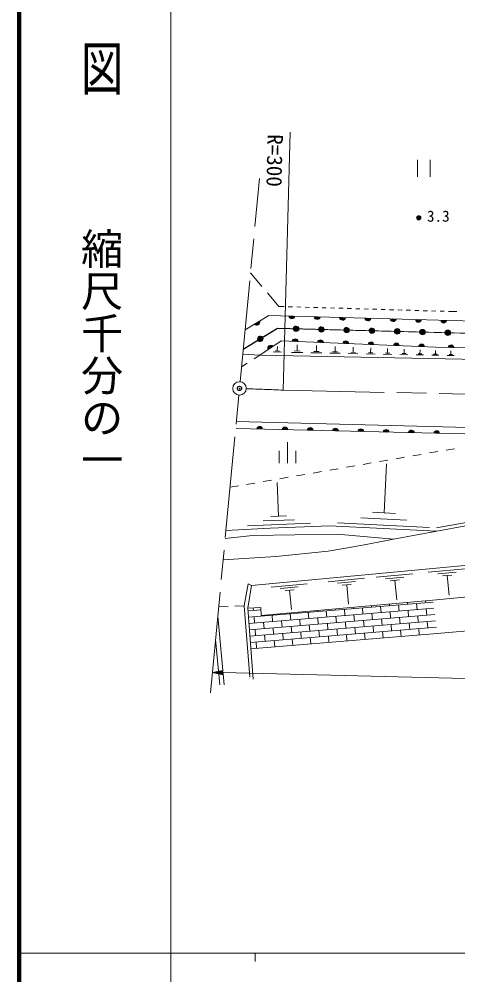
# Model space of a CAD drawing. Units: millimetres, scale not verified. Extents: x 40000 to 680000, y 20000 to 380000.
# Drawn here: x 40000 to 92030, y 202409 to 315721 of the extents above; entities that cross this region are included whole.
import ezdxf
from ezdxf.enums import TextEntityAlignment as Align

# ---------------------------------------------------------------- set-up
doc = ezdxf.new("R2010")
doc.units = ezdxf.units.MM
doc.header["$LTSCALE"] = 1000
doc.header["$PDMODE"] = 32
doc.header["$PDSIZE"] = 500
doc.linetypes.add('CHAIN', pattern=[18.5, 12, -1.5, 3.5, -1.5])
for name, color, linetype, lineweight in [('M-BGD', 7, 'Continuous', 13), ('M-BMK', 2, 'CHAIN', 13), ('M-BMK-SRVR', 3, 'Continuous', 13), ('M-STR-HTXT', 7, 'Continuous', 13), ('M-TTL', 2, 'Continuous', 140), ('M-TTL-BAND', 7, 'Continuous', 13)]:
    doc.layers.add(name, color=color, linetype=linetype, lineweight=lineweight)
doc.layers.add('M-OTRS', color=6, linetype='Continuous')
doc.styles.add('@ＭＳ ゴシック', font='')
doc.styles.add('ＭＳ ゴシック', font='')
doc.styles.get('@ＭＳ ゴシック').set_extended_font_data('@MS Gothic')
doc.styles.get('ＭＳ ゴシック').set_extended_font_data('MS Gothic')

msp = doc.modelspace()

# ---------------------------------------------------------------- linework, layer by layer
at = {"layer": 'M-BGD'}
for p, q in [((87248, 299030), (87248, 297030)), ((88748, 299030), (88748, 297030)), ((68797, 284035), (67435, 285649)), ((70803, 281656), (69441, 283270)), ((71421, 281638), (70803, 281656)), ((72420, 281608), (71920, 281623)), ((73420, 281579), (72920, 281594)), ((74419, 281550), (73919, 281564)), ((75419, 281521), (74919, 281535)), ((76418, 281491), (75919, 281506)), ((77418, 281462), (76918, 281477)), ((78418, 281433), (77918, 281447)), ((79417, 281404), (78917, 281418)), ((80417, 281374), (79917, 281389)), ((81416, 281345), (80916, 281360)), ((82416, 281316), (81916, 281330)), ((83415, 281287), (82916, 281301)), ((84415, 281257), (83915, 281272)), ((85415, 281228), (84915, 281243)), ((86414, 281199), (85914, 281213)), ((87414, 281170), (86914, 281184)), ((88413, 281140), (87913, 281155)), ((89413, 281111), (88913, 281126)), ((90412, 281082), (89913, 281096)), ((91530, 281049), (90912, 281067)), ((91894, 281041), (91530, 281049)), ((70618, 276378), (70628, 276899)), ((72973, 276381), (72987, 277103)), ((75254, 276326), (75267, 277009)), ((77464, 276272), (77477, 276918)), ((79605, 276220), (79618, 276829)), ((81681, 276170), (81692, 276744)), ((83692, 276121), (83703, 276661)), ((85641, 276074), (85651, 276580)), ((87529, 276028), (87538, 276502)), ((66514, 275980), (68540, 275889)), ((68540, 275889), (67877, 275463)), ((68540, 275889), (116821, 274925)), ((71104, 276238), (70126, 276257)), ((70862, 276373), (70373, 276383)), ((73646, 276187), (72292, 276214)), ((73311, 276374), (72634, 276388)), ((75891, 276142), (74610, 276168)), ((75574, 276319), (74933, 276332)), ((78066, 276099), (76855, 276123)), ((77766, 276266), (77161, 276278)), ((80173, 276057), (79031, 276079)), ((79891, 276215), (79320, 276226)), ((82216, 276016), (81140, 276037)), ((81950, 276165), (81412, 276175)), ((84195, 275976), (83183, 275997)), ((83945, 276116), (83439, 276126)), ((86113, 275938), (85164, 275957)), ((85878, 276069), (85403, 276079)), ((87971, 275901), (87082, 275919)), ((87751, 276024), (87307, 276033)), ((89772, 275865), (88942, 275882)), ((89566, 275980), (89151, 275988)), ((89359, 275984), (89368, 276427)), ((91598, 275829), (90770, 275845)), ((91394, 275943), (90980, 275951)), ((91187, 275947), (91195, 276389)), ((67035, 274923), (66372, 274498)), ((131296, 265600), (65734, 267202)), ((71822, 265558), (71822, 263058)), ((70822, 264558), (70822, 263058)), ((72822, 264558), (72822, 263058)), ((86693, 263944), (87678, 264113)), ((88664, 264283), (89649, 264453)), ((90635, 264622), (91620, 264792)), ((80780, 262927), (81765, 263096)), ((82751, 263266), (83736, 263435)), ((83270, 257189), (83561, 263009)), ((84722, 263605), (85707, 263774)), ((74866, 261910), (75852, 262079)), ((76837, 262249), (77823, 262418)), ((78808, 262588), (79794, 262757)), ((66982, 260553), (67968, 260723)), ((68953, 260892), (69939, 261062)), ((70773, 256796), (70606, 260774)), ((70924, 261231), (71910, 261401)), ((72895, 261570), (73881, 261740)), ((65011, 260214), (65997, 260384)), ((84635, 257121), (81906, 257257)), ((101927, 257686), (89508, 255415)), ((72659, 256377), (68929, 256220)), ((71706, 256835), (69841, 256757)), ((85962, 256325), (80506, 256598)), ((74545, 255958), (67085, 255645)), ((88654, 255461), (77741, 256007)), ((88520, 250138), (92900, 250551)), ((76643, 249020), (80955, 249426)), ((82329, 249555), (86681, 249965)), ((83444, 249368), (85620, 249573)), ((89643, 249950), (91833, 250156)), ((90218, 249709), (91313, 249812)), ((90765, 249761), (90985, 247425)), ((67145, 248752), (67570, 248567)), ((69881, 248383), (74146, 248784)), ((70974, 248199), (73107, 248400)), ((77748, 248834), (79904, 249037)), ((78314, 248597), (79392, 248698)), ((78853, 248648), (79070, 246348)), ((84016, 249129), (85104, 249231)), ((84560, 249180), (84778, 246859)), ((71534, 247965), (72600, 248065)), ((72067, 248015), (72282, 245740)), ((64780, 246094), (63661, 246046)), ((66699, 246176), (65579, 246128)), ((89084, 246614), (67188, 244811)), ((67794, 245613), (67769, 245916)), ((79641, 245836), (79628, 245996)), ((80774, 245177), (80712, 245925)), ((81784, 246013), (81769, 246188)), ((82917, 245354), (82855, 246101)), ((83926, 246189), (83911, 246380)), ((85059, 245530), (84998, 246278)), ((86069, 246366), (86052, 246571)), ((87202, 245707), (87141, 246454)), ((88212, 246542), (88194, 246763)), ((64305, 236780), (63556, 244942)), ((68684, 245686), (67129, 245558)), ((89185, 245870), (67247, 244063)), ((89287, 245126), (67306, 243315)), ((67917, 244118), (67856, 244866)), ((68927, 244954), (68920, 245038)), ((70060, 244295), (69999, 245042)), ((71070, 245130), (71062, 245230)), ((72203, 244471), (72141, 245219)), ((73213, 245307), (73203, 245421)), ((74346, 244648), (74284, 245395)), ((75355, 245483), (75345, 245613)), ((76488, 244824), (76427, 245572)), ((77498, 245660), (77486, 245805)), ((77621, 244165), (77560, 244912)), ((78631, 245001), (78570, 245748)), ((79764, 244341), (79702, 245089)), ((81907, 244518), (81845, 245265)), ((84050, 244694), (83988, 245442)), ((85182, 244035), (85121, 244783)), ((86192, 244871), (86131, 245618)), ((87325, 244212), (87264, 244959)), ((88335, 245047), (88273, 245795)), ((124035, 245728), (89591, 242893)), ((89388, 244382), (67365, 242568)), ((89490, 243637), (67424, 241820)), ((69050, 243459), (68989, 244206)), ((71193, 243635), (71131, 244383)), ((72326, 242976), (72264, 243724)), ((73336, 243812), (73274, 244559)), ((74469, 243153), (74407, 243900)), ((75479, 243988), (75417, 244736)), ((76611, 243329), (76550, 244077)), ((78754, 243506), (78693, 244253)), ((80897, 243682), (80835, 244430)), ((82030, 243023), (81968, 243770)), ((83040, 243859), (82978, 244606)), ((84173, 243199), (84111, 243947)), ((86315, 243376), (86254, 244123)), ((88458, 243552), (88397, 244300)), ((67483, 241072), (89591, 242893)), ((68041, 242623), (67979, 243371)), ((69173, 241964), (69112, 242712)), ((70183, 242800), (70122, 243547)), ((71316, 242141), (71255, 242888)), ((73459, 242317), (73397, 243065)), ((75602, 242494), (75540, 243241)), ((76735, 241834), (76673, 242582)), ((77744, 242670), (77683, 243417)), ((78877, 242011), (78816, 242758)), ((79887, 242846), (79826, 243594)), ((81020, 242187), (80959, 242935)), ((83163, 242364), (83101, 243111)), ((85306, 242540), (85244, 243288)), ((87448, 242717), (87387, 243464)), ((63785, 236780), (63291, 242163)), ((68164, 241128), (68102, 241876)), ((70306, 241305), (70245, 242052)), ((72449, 241481), (72388, 242229)), ((74592, 241658), (74530, 242405))]:
    msp.add_line(p, q, dxfattribs=at)
for points in [[(65756, 268026), (137651, 266143), (156936, 265712), (181280, 264869), (192833, 264510), (206341, 264187), (228335, 263954), (248198, 264273), (253845, 264672), (268806, 265730), (282117, 266932), (294603, 268475), (310067, 270628), (322947, 272368), (332007, 273525), (342860, 275184), (350592, 277095), (355023, 278566), (359705, 280333), (362217, 281481), (364011, 282378)], [(66792, 278897), (69624, 280569), (117063, 279268)], [(66569, 276562), (70633, 279055), (117043, 277847)], [(117044, 277871), (70625, 279079), (66572, 276592)], [(117021, 276260), (89403, 276826), (71058, 277583), (68540, 275889)], [(126345, 265483), (99848, 256899), (89546, 255016), (76809, 255653), (69759, 255357), (64522, 255082)], [(67570, 248567), (113890, 252930), (137785, 255155), (150702, 256429), (163654, 256608), (186581, 257182), (212674, 257630)], [(64190, 251601), (70459, 252020), (76666, 252630), (80523, 253312), (84380, 254047), (89546, 255016)], [(64432, 254138), (67660, 254513), (77724, 254675), (84380, 254047)], [(67104, 245876), (68674, 245970), (68710, 245019), (89053, 246840), (123550, 250105), (151751, 252868), (186096, 253630), (212916, 254383)], [(67145, 248752), (66699, 246176), (67366, 237712)], [(67570, 248567), (67104, 245876), (67768, 237462)]]:
    msp.add_lwpolyline(points, dxfattribs=at)
for radius in [250, 204, 159, 114, 68.2, 22.7]:
    msp.add_circle((87392, 292168), radius, dxfattribs=at)
for centre, radius, start, end in [((68180, 279780), 354, 219.34887, 21.75405), ((72353, 280549), 354, 187.2266, 349.63178), ((72353, 280549), 283, 189.45064, 347.40774), ((72353, 280549), 212, 193.19697, 343.66142), ((72353, 280549), 142, 200.9087, 335.94969), ((72353, 280549), 100, 211.22636, 325.63202), ((75352, 280467), 354, 187.2266, 349.63178), ((75352, 280467), 283, 189.45064, 347.40774), ((75352, 280467), 212, 193.19697, 343.66142), ((75352, 280467), 142, 200.9087, 335.94969), ((75352, 280467), 100, 211.22636, 325.63202), ((78351, 280384), 354, 187.2266, 349.63178), ((78351, 280384), 283, 189.45064, 347.40774), ((78351, 280384), 212, 193.19697, 343.66142), ((78351, 280384), 142, 200.9087, 335.94969), ((78351, 280384), 100, 211.22636, 325.63202), ((81350, 280302), 354, 187.2266, 349.63178), ((81350, 280302), 283, 189.45064, 347.40774), ((81350, 280302), 212, 193.19697, 343.66142), ((81350, 280302), 142, 200.9087, 335.94969), ((81350, 280302), 100, 211.22636, 325.63202), ((84349, 280220), 354, 187.2266, 349.63178), ((84349, 280220), 283, 189.45064, 347.40774), ((84349, 280220), 212, 193.19697, 343.66142), ((84349, 280220), 142, 200.9087, 335.94969), ((84349, 280220), 100, 211.22636, 325.63202), ((87348, 280138), 354, 187.2266, 349.63178), ((87348, 280138), 283, 189.45064, 347.40774), ((87348, 280138), 212, 193.19697, 343.66142), ((87348, 280138), 142, 200.9087, 335.94969), ((87348, 280138), 100, 211.22636, 325.63202), ((90346, 280055), 354, 187.2266, 349.63178), ((90346, 280055), 283, 189.45064, 347.40774), ((90346, 280055), 212, 193.19697, 343.66142), ((90346, 280055), 142, 200.9087, 335.94969), ((90346, 280055), 100, 211.22636, 325.63202), ((68180, 279780), 283, 221.57291, 19.53001), ((68180, 279780), 212, 225.31924, 15.78368), ((68180, 279780), 142, 233.03097, 8.07195), ((68180, 279780), 100, 243.34863, 357.75429), ((72840, 278967), 354, 7.30671, 169.71189), ((72846, 279052), 354, 187.30671, 349.71189), ((72840, 278967), 283, 9.53075, 167.48785), ((72846, 279052), 283, 189.53075, 347.48785), ((72840, 278967), 212, 13.27708, 163.74152), ((72846, 279052), 212, 193.27708, 343.74152), ((72840, 278967), 142, 20.98881, 156.02979), ((72846, 279052), 142, 200.98881, 336.02979), ((72840, 278967), 100, 31.30647, 145.71213), ((72846, 279052), 100, 211.30647, 325.71213), ((75839, 278889), 354, 7.30671, 169.71189), ((75845, 278974), 354, 187.30671, 349.71189), ((75839, 278889), 283, 9.53075, 167.48785), ((75845, 278974), 283, 189.53075, 347.48785), ((75839, 278889), 212, 13.27708, 163.74152), ((75845, 278974), 212, 193.27708, 343.74152), ((75839, 278889), 142, 20.98881, 156.02979), ((75845, 278974), 142, 200.98881, 336.02979), ((75839, 278889), 100, 31.30647, 145.71213), ((75845, 278974), 100, 211.30647, 325.71213), ((78838, 278811), 354, 7.30671, 169.71189), ((78844, 278896), 354, 187.30671, 349.71189), ((78838, 278811), 283, 9.53075, 167.48785), ((78844, 278896), 283, 189.53075, 347.48785), ((78838, 278811), 212, 13.27708, 163.74152), ((78844, 278896), 212, 193.27708, 343.74152), ((78838, 278811), 142, 20.98881, 156.02979), ((78844, 278896), 142, 200.98881, 336.02979), ((78838, 278811), 100, 31.30647, 145.71213), ((78844, 278896), 100, 211.30647, 325.71213), ((81837, 278733), 354, 7.30671, 169.71189), ((81843, 278817), 354, 187.30671, 349.71189), ((81837, 278733), 283, 9.53075, 167.48785), ((81843, 278817), 283, 189.53075, 347.48785), ((81837, 278733), 212, 13.27708, 163.74152), ((81843, 278817), 212, 193.27708, 343.74152), ((81837, 278733), 142, 20.98881, 156.02979), ((81843, 278817), 142, 200.98881, 336.02979), ((81837, 278733), 100, 31.30647, 145.71213), ((81843, 278817), 100, 211.30647, 325.71213), ((84836, 278655), 354, 7.30671, 169.71189), ((84836, 278655), 283, 9.53075, 167.48785), ((84836, 278655), 212, 13.27708, 163.74152), ((84836, 278655), 142, 20.98881, 156.02979), ((84836, 278655), 100, 31.30647, 145.71213), ((87835, 278576), 354, 7.30671, 169.71189), ((87835, 278576), 283, 9.53075, 167.48785), ((87835, 278576), 212, 13.27708, 163.74152), ((90834, 278498), 354, 7.30671, 169.71189), ((90834, 278498), 283, 9.53075, 167.48785), ((68627, 277789), 354, 40.32184, 202.72702), ((68573, 277855), 354, 220.32184, 22.72702), ((68627, 277789), 283, 42.54588, 200.50298), ((68573, 277855), 283, 222.54588, 20.50298), ((68627, 277789), 212, 46.29221, 196.75665), ((68573, 277855), 212, 226.29221, 16.75665), ((68627, 277789), 142, 54.00394, 189.04493), ((68573, 277855), 142, 234.00394, 9.04493), ((68627, 277789), 100, 64.3216, 178.72726), ((68573, 277855), 100, 244.3216, 358.72726), ((72735, 277460), 354, 6.4328, 168.83798), ((72735, 277460), 283, 8.65684, 166.61394), ((72735, 277460), 212, 12.40317, 162.86762), ((75732, 277336), 354, 6.4328, 168.83798), ((75732, 277336), 283, 8.65684, 166.61394), ((84842, 278739), 354, 187.30671, 349.71189), ((84842, 278739), 283, 189.53075, 347.48785), ((84842, 278739), 212, 193.27708, 343.74152), ((84842, 278739), 142, 200.98881, 336.02979), ((84842, 278739), 100, 211.30647, 325.71213), ((87841, 278661), 354, 187.30671, 349.71189), ((87841, 278661), 283, 189.53075, 347.48785), ((87841, 278661), 212, 193.27708, 343.74152), ((87835, 278576), 142, 20.98881, 156.02979), ((87841, 278661), 142, 200.98881, 336.02979), ((87835, 278576), 100, 31.30647, 145.71213), ((87841, 278661), 100, 211.30647, 325.71213), ((90840, 278583), 354, 187.30671, 349.71189), ((90840, 278583), 283, 189.53075, 347.48785), ((90834, 278498), 212, 13.27708, 163.74152), ((90840, 278583), 212, 193.27708, 343.74152), ((90834, 278498), 142, 20.98881, 156.02979), ((90840, 278583), 142, 200.98881, 336.02979), ((90834, 278498), 100, 31.30647, 145.71213), ((90840, 278583), 100, 211.30647, 325.71213), ((69829, 276691), 354, 42.73163, 205.13681), ((69829, 276691), 283, 44.95567, 202.91277), ((69829, 276691), 212, 48.702, 199.16645), ((69829, 276691), 142, 56.41373, 191.45472), ((69829, 276691), 100, 66.73139, 181.13706), ((72735, 277460), 142, 20.1149, 155.15589), ((72735, 277460), 100, 30.43256, 144.83822), ((75732, 277336), 212, 12.40317, 162.86762), ((75732, 277336), 142, 20.1149, 155.15589), ((75732, 277336), 100, 30.43256, 144.83822), ((78729, 277212), 354, 6.4328, 168.83798), ((78729, 277212), 283, 8.65684, 166.61394), ((78729, 277212), 212, 12.40317, 162.86762), ((78729, 277212), 142, 20.1149, 155.15589), ((78729, 277212), 100, 30.43256, 144.83822), ((81727, 277088), 354, 6.4328, 168.83798), ((81727, 277088), 283, 8.65684, 166.61394), ((81727, 277088), 212, 12.40317, 162.86762), ((81727, 277088), 142, 20.1149, 155.15589), ((81727, 277088), 100, 30.43256, 144.83822), ((84724, 276965), 354, 6.4328, 168.83798), ((84724, 276965), 283, 8.65684, 166.61394), ((84724, 276965), 212, 12.40317, 162.86762), ((84724, 276965), 142, 20.1149, 155.15589), ((84724, 276965), 100, 30.43256, 144.83822), ((87722, 276841), 354, 6.4328, 168.83798), ((87722, 276841), 283, 8.65684, 166.61394), ((87722, 276841), 212, 12.40317, 162.86762), ((87722, 276841), 142, 20.1149, 155.15589), ((87722, 276841), 100, 30.43256, 144.83822), ((91213, 276734), 354, 7.62488, 170.03006), ((91213, 276734), 283, 9.84892, 167.80602), ((91213, 276734), 212, 13.59525, 164.0597), ((91213, 276734), 142, 21.30698, 156.34797), ((91213, 276734), 100, 31.62464, 146.03031), ((68523, 267080), 354, 7.39763, 169.80281), ((68523, 267080), 283, 9.62167, 167.57877), ((68523, 267080), 212, 13.368, 163.83244), ((68523, 267080), 142, 21.07973, 156.12071), ((68523, 267080), 100, 31.39739, 145.80305), ((71522, 267006), 354, 7.39763, 169.80281), ((71522, 267006), 283, 9.62167, 167.57877), ((71522, 267006), 212, 13.368, 163.83244), ((71522, 267006), 142, 21.07973, 156.12071), ((71522, 267006), 100, 31.39739, 145.80305), ((74521, 266933), 354, 7.39763, 169.80281), ((74521, 266933), 283, 9.62167, 167.57877), ((74521, 266933), 212, 13.368, 163.83244), ((74521, 266933), 142, 21.07973, 156.12071), ((74521, 266933), 100, 31.39739, 145.80305), ((77520, 266860), 354, 7.39763, 169.80281), ((77520, 266860), 283, 9.62167, 167.57877), ((77520, 266860), 212, 13.368, 163.83244), ((77520, 266860), 142, 21.07973, 156.12071), ((77520, 266860), 100, 31.39739, 145.80305), ((80519, 266787), 354, 7.39763, 169.80281), ((80519, 266787), 283, 9.62167, 167.57877), ((80519, 266787), 212, 13.368, 163.83244), ((80519, 266787), 142, 21.07973, 156.12071), ((80519, 266787), 100, 31.39739, 145.80305), ((83518, 266713), 354, 7.39763, 169.80281), ((83518, 266713), 283, 9.62167, 167.57877), ((83518, 266713), 212, 13.368, 163.83244), ((83518, 266713), 142, 21.07973, 156.12071), ((83518, 266713), 100, 31.39739, 145.80305), ((86517, 266640), 354, 7.39763, 169.80281), ((86517, 266640), 283, 9.62167, 167.57877), ((86517, 266640), 212, 13.368, 163.83244), ((86517, 266640), 142, 21.07973, 156.12071), ((86517, 266640), 100, 31.39739, 145.80305), ((89516, 266567), 354, 7.39763, 169.80281), ((89516, 266567), 283, 9.62167, 167.57877), ((89516, 266567), 212, 13.368, 163.83244), ((89516, 266567), 142, 21.07973, 156.12071), ((89516, 266567), 100, 31.39739, 145.80305)]:
    msp.add_arc(centre, radius, start, end, dxfattribs=at)
at = {"layer": 'M-BMK'}
for p, q in [((66204, 272734), (68501, 296839)), ((62688, 235839), (66052, 271141)), ((71307, 271737), (165537, 269666))]:
    msp.add_line(p, q, dxfattribs=at)
msp.add_arc((27596, -792806), 1065440, 87.64875, 87.88441, dxfattribs=at)
at = {"layer": 'M-BMK-SRVR'}
msp.add_line((71307, 271737), (72136, 302327), dxfattribs=at)
msp.add_circle((66128, 271937), 800, dxfattribs=at)
at = {"layer": 'M-OTRS'}
msp.add_point((66128, 271937), dxfattribs=at)
at = {"layer": 'M-STR-HTXT'}
for p, q in [((62920, 238273), (64176, 238492)), ((62920, 238273), (64164, 237992)), ((62920, 238273), (64170, 238242)), ((64169, 238192), (63169, 238217)), ((64171, 238292), (63171, 238317)), ((63418, 238161), (64167, 238142)), ((63422, 238360), (64172, 238342)), ((64166, 238092), (63666, 238104)), ((64173, 238392), (63674, 238404)), ((63915, 238048), (64165, 238042)), ((63925, 238448), (64175, 238442)), ((64164, 237992), (64176, 238492)), ((64170, 238242), (241198, 233934))]:
    msp.add_line(p, q, dxfattribs=at)
at = {"layer": 'M-TTL'}
msp.add_line((40000, 380000), (40000, 20000), dxfattribs=at)
at = {"layer": 'M-TTL-BAND'}
for p, q in [((58000, 370000), (58000, 20000)), ((40000, 205000), (579000, 205000)), ((68000, 205000), (68000, 204000))]:
    msp.add_line(p, q, dxfattribs=at)

# ---------------------------------------------------------------- texts
at = {"layer": 'M-BGD', "style": 'ＭＳ ゴシック'}
msp.add_text('3.3', height=1320, dxfattribs=at).set_placement((88360, 291307), align=Align.BOTTOM_LEFT)
at = {"layer": 'M-BMK-SRVR', "style": 'ＭＳ ゴシック'}
msp.add_text('R=300', height=1833, rotation=268.796, dxfattribs=at).set_placement((70378, 302070), align=Align.MIDDLE_LEFT)
at = {"layer": 'M-TTL-BAND', "style": '@ＭＳ ゴシック', "width": 1.4}
msp.add_text('平  面  図', height=3666, rotation=270, dxfattribs=at).set_placement((49777, 306475), align=Align.MIDDLE_RIGHT)
at = {"layer": 'M-TTL-BAND', "style": '@ＭＳ ゴシック'}
msp.add_text('縮尺千分の一', height=3666, rotation=270, dxfattribs=at).set_placement((49777, 261030), align=Align.MIDDLE_RIGHT)

doc.saveas('drawing.dxf')
